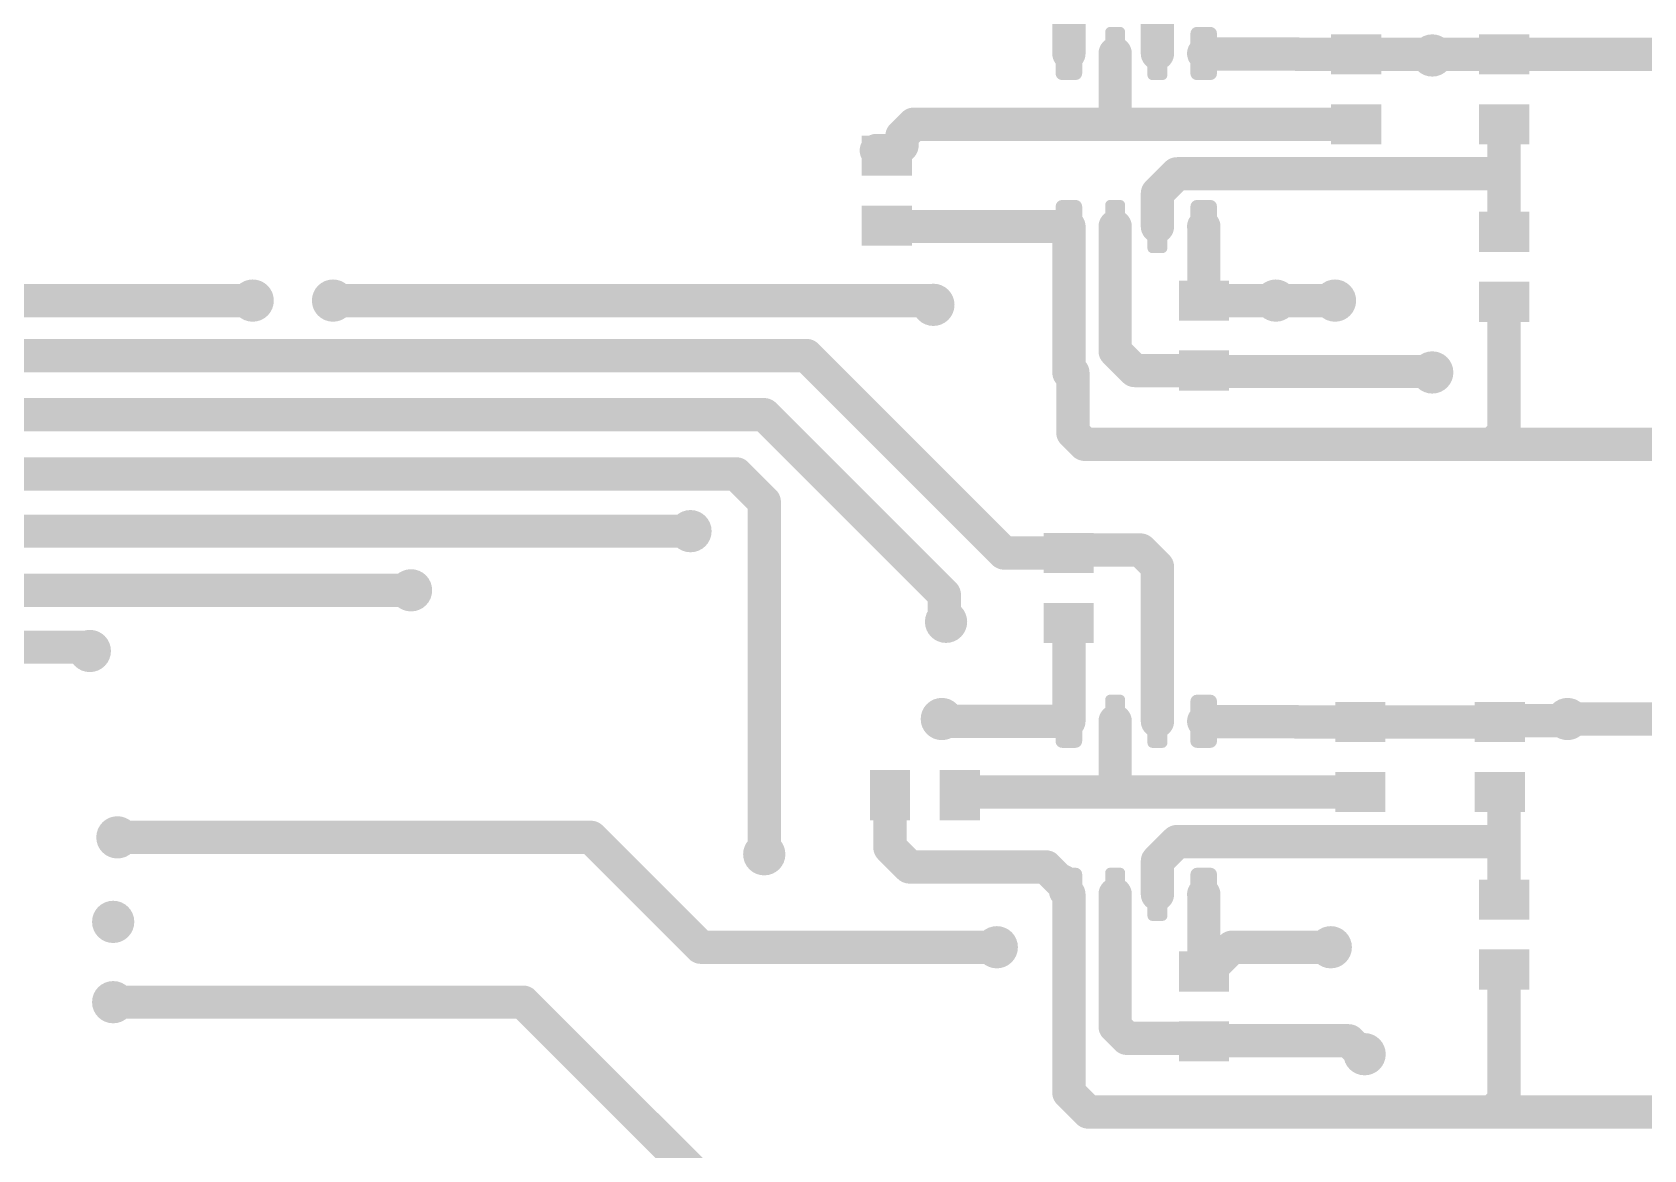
# Model space of a CAD drawing. Header units: millimetres. Extents: x 27 to 180, y 43 to 150.
# Drawn here: x 78.34 to 126.75, y 72.4 to 105.98 of the extents above; entities that cross this region are included whole.
import ezdxf

# ---------------------------------------------------------------- set-up
doc = ezdxf.new("R2010")
doc.units = ezdxf.units.MM
doc.layers.add('BottomLayer', color=5, linetype='Continuous')
doc.layers.add('ViaHoleLayer', color=16, linetype='Continuous')

# ---------------------------------------------------------------- blocks, each defined once
blk = doc.blocks.new('V______CRCW0805__3_IPC_A_B_48')
at = {"layer": 'BottomLayer'}
for points in [[(-1.65410896, 0.7541094899999999), (-0.44760388, 0.7541094899999999), (-0.44760388, -0.7541094899999999), (-1.65410896, -0.7541094899999999)], [(0.44760388, 0.7541094899999999), (1.65410896, 0.7541094899999999), (1.65410896, -0.7541094899999999), (0.44760388, -0.7541094899999999)]]:
    blk.add_hatch(color=5, dxfattribs=at).paths.add_polyline_path(points)
blk = doc.blocks.new('V______CRCW0805__3_IPC_A_B_49')
at = {"layer": 'BottomLayer'}
for points in [[(-1.65410896, 0.7541094899999999), (-0.44760388, 0.7541094899999999), (-0.44760388, -0.7541094899999999), (-1.65410896, -0.7541094899999999)], [(0.44760388, 0.7541094899999999), (1.65410896, 0.7541094899999999), (1.65410896, -0.7541094899999999), (0.44760388, -0.7541094899999999)]]:
    blk.add_hatch(color=5, dxfattribs=at).paths.add_polyline_path(points)
blk = doc.blocks.new('V______CRCW0805__3_IPC_A_B_50')
at = {"layer": 'BottomLayer'}
for points in [[(-1.65410896, 0.7541094899999999), (-0.44760388, 0.7541094899999999), (-0.44760388, -0.7541094899999999), (-1.65410896, -0.7541094899999999)], [(0.44760388, 0.7541094899999999), (1.65410896, 0.7541094899999999), (1.65410896, -0.7541094899999999), (0.44760388, -0.7541094899999999)]]:
    blk.add_hatch(color=5, dxfattribs=at).paths.add_polyline_path(points)
blk = doc.blocks.new('V______CRCW0805__3_IPC_A_B_51')
at = {"layer": 'BottomLayer'}
for points in [[(-1.65410896, 0.7541094899999999), (-0.44760388, 0.7541094899999999), (-0.44760388, -0.7541094899999999), (-1.65410896, -0.7541094899999999)], [(0.44760388, 0.7541094899999999), (1.65410896, 0.7541094899999999), (1.65410896, -0.7541094899999999), (0.44760388, -0.7541094899999999)]]:
    blk.add_hatch(color=5, dxfattribs=at).paths.add_polyline_path(points)
blk = doc.blocks.new('V______CRCW0805__3_IPC_A_B_54')
at = {"layer": 'BottomLayer'}
for points in [[(-1.65410896, 0.7541094899999999), (-0.44760388, 0.7541094899999999), (-0.44760388, -0.7541094899999999), (-1.65410896, -0.7541094899999999)], [(0.44760388, 0.7541094899999999), (1.65410896, 0.7541094899999999), (1.65410896, -0.7541094899999999), (0.44760388, -0.7541094899999999)]]:
    blk.add_hatch(color=5, dxfattribs=at).paths.add_polyline_path(points)
blk = doc.blocks.new('V______CRCW0805__3_IPC_A_B_56')
at = {"layer": 'BottomLayer'}
for points in [[(-1.65410896, 0.7541094899999999), (-0.44760388, 0.7541094899999999), (-0.44760388, -0.7541094899999999), (-1.65410896, -0.7541094899999999)], [(0.44760388, 0.7541094899999999), (1.65410896, 0.7541094899999999), (1.65410896, -0.7541094899999999), (0.44760388, -0.7541094899999999)]]:
    blk.add_hatch(color=5, dxfattribs=at).paths.add_polyline_path(points)
blk = doc.blocks.new('V______CRCW0805__3_IPC_A_B_57')
at = {"layer": 'BottomLayer'}
for points in [[(-1.65410896, 0.7541094899999999), (-0.44760388, 0.7541094899999999), (-0.44760388, -0.7541094899999999), (-1.65410896, -0.7541094899999999)], [(0.44760388, 0.7541094899999999), (1.65410896, 0.7541094899999999), (1.65410896, -0.7541094899999999), (0.44760388, -0.7541094899999999)]]:
    blk.add_hatch(color=5, dxfattribs=at).paths.add_polyline_path(points)
blk = doc.blocks.new('V______CRCW0805__3_IPC_A_B_58')
at = {"layer": 'BottomLayer'}
for points in [[(-1.65410896, 0.7541094899999999), (-0.44760388, 0.7541094899999999), (-0.44760388, -0.7541094899999999), (-1.65410896, -0.7541094899999999)], [(0.44760388, 0.7541094899999999), (1.65410896, 0.7541094899999999), (1.65410896, -0.7541094899999999), (0.44760388, -0.7541094899999999)]]:
    blk.add_hatch(color=5, dxfattribs=at).paths.add_polyline_path(points)
blk = doc.blocks.new('V______CRCW0805__3_IPC_A_B_59')
at = {"layer": 'BottomLayer'}
for points in [[(-1.65410896, 0.7541094899999999), (-0.44760388, 0.7541094899999999), (-0.44760388, -0.7541094899999999), (-1.65410896, -0.7541094899999999)], [(0.44760388, 0.7541094899999999), (1.65410896, 0.7541094899999999), (1.65410896, -0.7541094899999999), (0.44760388, -0.7541094899999999)]]:
    blk.add_hatch(color=5, dxfattribs=at).paths.add_polyline_path(points)
blk = doc.blocks.new('V______CRCW0805__3_IPC_A_B_60')
at = {"layer": 'BottomLayer'}
for points in [[(-1.65410896, 0.7541094899999999), (-0.44760388, 0.7541094899999999), (-0.44760388, -0.7541094899999999), (-1.65410896, -0.7541094899999999)], [(0.44760388, 0.7541094899999999), (1.65410896, 0.7541094899999999), (1.65410896, -0.7541094899999999), (0.44760388, -0.7541094899999999)]]:
    blk.add_hatch(color=5, dxfattribs=at).paths.add_polyline_path(points)
blk = doc.blocks.new('V______CRCW0805__3_IPC_A_B_61')
at = {"layer": 'BottomLayer'}
for points in [[(-1.65410896, 0.7541094899999999), (-0.44760388, 0.7541094899999999), (-0.44760388, -0.7541094899999999), (-1.65410896, -0.7541094899999999)], [(0.44760388, 0.7541094899999999), (1.65410896, 0.7541094899999999), (1.65410896, -0.7541094899999999), (0.44760388, -0.7541094899999999)]]:
    blk.add_hatch(color=5, dxfattribs=at).paths.add_polyline_path(points)
blk = doc.blocks.new('8_SOIC_B_76')
at = {"layer": 'BottomLayer'}
h = blk.add_hatch(color=5, dxfattribs=at)
edge = h.paths.add_edge_path()
edge.add_arc((-1.99999981, 2.22500063), 0.1999996, 0, 90)
edge.add_line((-1.99999981, 2.42500023), (-3.19999995, 2.42500023))
edge.add_arc((-3.19999995, 2.22500063), 0.1999996, 90, 180)
edge.add_line((-3.39999955, 2.22500063), (-3.39999955, 1.82499889))
edge.add_arc((-3.19999995, 1.82499889), 0.1999996, 180, 270)
edge.add_line((-3.19999995, 1.62499929), (-1.99999981, 1.62499929))
edge.add_arc((-1.99999981, 1.82499889), 0.1999996, 270, 360)
edge.add_line((-1.80000021, 1.82499889), (-1.80000021, 2.22500063))
h = blk.add_hatch(color=5, dxfattribs=at)
edge = h.paths.add_edge_path()
edge.add_arc((3.19999995, 2.22500063), 0.1999996, 0, 90)
edge.add_line((3.19999995, 2.42500023), (1.99999981, 2.42500023))
edge.add_arc((1.99999981, 2.22500063), 0.1999996, 90, 180)
edge.add_line((1.80000021, 2.22500063), (1.80000021, 1.82499889))
edge.add_arc((1.99999981, 1.82499889), 0.1999996, 180, 270)
edge.add_line((1.99999981, 1.62499929), (3.19999995, 1.62499929))
edge.add_arc((3.19999995, 1.82499889), 0.1999996, 270, 360)
edge.add_line((3.39999955, 1.82499889), (3.39999955, 2.22500063))
h = blk.add_hatch(color=5, dxfattribs=at)
edge = h.paths.add_edge_path()
edge.add_arc((-1.94999991, 0.7849997), 0.1499997, 0, 90)
edge.add_line((-1.94999991, 0.9349993999999999), (-3.24999985, 0.9349993999999999))
edge.add_arc((-3.24999985, 0.7849997), 0.1499997, 90, 180)
edge.add_line((-3.39999955, 0.7849997), (-3.39999955, 0.4850003))
edge.add_arc((-3.24999985, 0.4850003), 0.1499997, 180, 270)
edge.add_line((-3.24999985, 0.3350006), (-1.94999991, 0.3350006))
edge.add_arc((-1.94999991, 0.4850003), 0.1499997, 270, 360)
edge.add_line((-1.80000021, 0.4850003), (-1.80000021, 0.7849997))
h = blk.add_hatch(color=5, dxfattribs=at)
edge = h.paths.add_edge_path()
edge.add_arc((3.24999985, 0.7849997), 0.1499997, 0, 90)
edge.add_line((3.24999985, 0.9349993999999999), (1.94999991, 0.9349993999999999))
edge.add_arc((1.94999991, 0.7849997), 0.1499997, 90, 180)
edge.add_line((1.80000021, 0.7849997), (1.80000021, 0.4850003))
edge.add_arc((1.94999991, 0.4850003), 0.1499997, 180, 270)
edge.add_line((1.94999991, 0.3350006), (3.24999985, 0.3350006))
edge.add_arc((3.24999985, 0.4850003), 0.1499997, 270, 360)
edge.add_line((3.39999955, 0.4850003), (3.39999955, 0.7849997))
h = blk.add_hatch(color=5, dxfattribs=at)
edge = h.paths.add_edge_path()
edge.add_arc((-1.94999991, -0.4850003), 0.1499997, 0, 90)
edge.add_line((-1.94999991, -0.3350006), (-3.24999985, -0.3350006))
edge.add_arc((-3.24999985, -0.4850003), 0.1499997, 90, 180)
edge.add_line((-3.39999955, -0.4850003), (-3.39999955, -0.7849997))
edge.add_arc((-3.24999985, -0.7849997), 0.1499997, 180, 270)
edge.add_line((-3.24999985, -0.9349993999999999), (-1.94999991, -0.9349993999999999))
edge.add_arc((-1.94999991, -0.7849997), 0.1499997, 270, 360)
edge.add_line((-1.80000021, -0.7849997), (-1.80000021, -0.4850003))
h = blk.add_hatch(color=5, dxfattribs=at)
edge = h.paths.add_edge_path()
edge.add_arc((3.24999985, -0.4850003), 0.1499997, 0, 90)
edge.add_line((3.24999985, -0.3350006), (1.94999991, -0.3350006))
edge.add_arc((1.94999991, -0.4850003), 0.1499997, 90, 180)
edge.add_line((1.80000021, -0.4850003), (1.80000021, -0.7849997))
edge.add_arc((1.94999991, -0.7849997), 0.1499997, 180, 270)
edge.add_line((1.94999991, -0.9349993999999999), (3.24999985, -0.9349993999999999))
edge.add_arc((3.24999985, -0.7849997), 0.1499997, 270, 360)
edge.add_line((3.39999955, -0.7849997), (3.39999955, -0.4850003))
h = blk.add_hatch(color=5, dxfattribs=at)
edge = h.paths.add_edge_path()
edge.add_arc((-1.99999981, -1.82499889), 0.1999996, 0, 90)
edge.add_line((-1.99999981, -1.62499929), (-3.19999995, -1.62499929))
edge.add_arc((-3.19999995, -1.82499889), 0.1999996, 90, 180)
edge.add_line((-3.39999955, -1.82499889), (-3.39999955, -2.22500063))
edge.add_arc((-3.19999995, -2.22500063), 0.1999996, 180, 270)
edge.add_line((-3.19999995, -2.42500023), (-1.99999981, -2.42500023))
edge.add_arc((-1.99999981, -2.22500063), 0.1999996, 270, 360)
edge.add_line((-1.80000021, -2.22500063), (-1.80000021, -1.82499889))
h = blk.add_hatch(color=5, dxfattribs=at)
edge = h.paths.add_edge_path()
edge.add_arc((3.19999995, -1.82499889), 0.1999996, 0, 90)
edge.add_line((3.19999995, -1.62499929), (1.99999981, -1.62499929))
edge.add_arc((1.99999981, -1.82499889), 0.1999996, 90, 180)
edge.add_line((1.80000021, -1.82499889), (1.80000021, -2.22500063))
edge.add_arc((1.99999981, -2.22500063), 0.1999996, 180, 270)
edge.add_line((1.99999981, -2.42500023), (3.19999995, -2.42500023))
edge.add_arc((3.19999995, -2.22500063), 0.1999996, 270, 360)
edge.add_line((3.39999955, -2.22500063), (3.39999955, -1.82499889))
blk = doc.blocks.new('8_SOIC_B_77')
at = {"layer": 'BottomLayer'}
h = blk.add_hatch(color=5, dxfattribs=at)
edge = h.paths.add_edge_path()
edge.add_arc((-1.99999981, 2.22500063), 0.1999996, 0, 90)
edge.add_line((-1.99999981, 2.42500023), (-3.19999995, 2.42500023))
edge.add_arc((-3.19999995, 2.22500063), 0.1999996, 90, 180)
edge.add_line((-3.39999955, 2.22500063), (-3.39999955, 1.82499889))
edge.add_arc((-3.19999995, 1.82499889), 0.1999996, 180, 270)
edge.add_line((-3.19999995, 1.62499929), (-1.99999981, 1.62499929))
edge.add_arc((-1.99999981, 1.82499889), 0.1999996, 270, 360)
edge.add_line((-1.80000021, 1.82499889), (-1.80000021, 2.22500063))
h = blk.add_hatch(color=5, dxfattribs=at)
edge = h.paths.add_edge_path()
edge.add_arc((3.19999995, 2.22500063), 0.1999996, 0, 90)
edge.add_line((3.19999995, 2.42500023), (1.99999981, 2.42500023))
edge.add_arc((1.99999981, 2.22500063), 0.1999996, 90, 180)
edge.add_line((1.80000021, 2.22500063), (1.80000021, 1.82499889))
edge.add_arc((1.99999981, 1.82499889), 0.1999996, 180, 270)
edge.add_line((1.99999981, 1.62499929), (3.19999995, 1.62499929))
edge.add_arc((3.19999995, 1.82499889), 0.1999996, 270, 360)
edge.add_line((3.39999955, 1.82499889), (3.39999955, 2.22500063))
h = blk.add_hatch(color=5, dxfattribs=at)
edge = h.paths.add_edge_path()
edge.add_arc((-1.94999991, 0.7849997), 0.1499997, 0, 90)
edge.add_line((-1.94999991, 0.9349993999999999), (-3.24999985, 0.9349993999999999))
edge.add_arc((-3.24999985, 0.7849997), 0.1499997, 90, 180)
edge.add_line((-3.39999955, 0.7849997), (-3.39999955, 0.4850003))
edge.add_arc((-3.24999985, 0.4850003), 0.1499997, 180, 270)
edge.add_line((-3.24999985, 0.3350006), (-1.94999991, 0.3350006))
edge.add_arc((-1.94999991, 0.4850003), 0.1499997, 270, 360)
edge.add_line((-1.80000021, 0.4850003), (-1.80000021, 0.7849997))
h = blk.add_hatch(color=5, dxfattribs=at)
edge = h.paths.add_edge_path()
edge.add_arc((3.24999985, 0.7849997), 0.1499997, 0, 90)
edge.add_line((3.24999985, 0.9349993999999999), (1.94999991, 0.9349993999999999))
edge.add_arc((1.94999991, 0.7849997), 0.1499997, 90, 180)
edge.add_line((1.80000021, 0.7849997), (1.80000021, 0.4850003))
edge.add_arc((1.94999991, 0.4850003), 0.1499997, 180, 270)
edge.add_line((1.94999991, 0.3350006), (3.24999985, 0.3350006))
edge.add_arc((3.24999985, 0.4850003), 0.1499997, 270, 360)
edge.add_line((3.39999955, 0.4850003), (3.39999955, 0.7849997))
h = blk.add_hatch(color=5, dxfattribs=at)
edge = h.paths.add_edge_path()
edge.add_arc((-1.94999991, -0.4850003), 0.1499997, 0, 90)
edge.add_line((-1.94999991, -0.3350006), (-3.24999985, -0.3350006))
edge.add_arc((-3.24999985, -0.4850003), 0.1499997, 90, 180)
edge.add_line((-3.39999955, -0.4850003), (-3.39999955, -0.7849997))
edge.add_arc((-3.24999985, -0.7849997), 0.1499997, 180, 270)
edge.add_line((-3.24999985, -0.9349993999999999), (-1.94999991, -0.9349993999999999))
edge.add_arc((-1.94999991, -0.7849997), 0.1499997, 270, 360)
edge.add_line((-1.80000021, -0.7849997), (-1.80000021, -0.4850003))
h = blk.add_hatch(color=5, dxfattribs=at)
edge = h.paths.add_edge_path()
edge.add_arc((3.24999985, -0.4850003), 0.1499997, 0, 90)
edge.add_line((3.24999985, -0.3350006), (1.94999991, -0.3350006))
edge.add_arc((1.94999991, -0.4850003), 0.1499997, 90, 180)
edge.add_line((1.80000021, -0.4850003), (1.80000021, -0.7849997))
edge.add_arc((1.94999991, -0.7849997), 0.1499997, 180, 270)
edge.add_line((1.94999991, -0.9349993999999999), (3.24999985, -0.9349993999999999))
edge.add_arc((3.24999985, -0.7849997), 0.1499997, 270, 360)
edge.add_line((3.39999955, -0.7849997), (3.39999955, -0.4850003))
h = blk.add_hatch(color=5, dxfattribs=at)
edge = h.paths.add_edge_path()
edge.add_arc((-1.99999981, -1.82499889), 0.1999996, 0, 90)
edge.add_line((-1.99999981, -1.62499929), (-3.19999995, -1.62499929))
edge.add_arc((-3.19999995, -1.82499889), 0.1999996, 90, 180)
edge.add_line((-3.39999955, -1.82499889), (-3.39999955, -2.22500063))
edge.add_arc((-3.19999995, -2.22500063), 0.1999996, 180, 270)
edge.add_line((-3.19999995, -2.42500023), (-1.99999981, -2.42500023))
edge.add_arc((-1.99999981, -2.22500063), 0.1999996, 270, 360)
edge.add_line((-1.80000021, -2.22500063), (-1.80000021, -1.82499889))
h = blk.add_hatch(color=5, dxfattribs=at)
edge = h.paths.add_edge_path()
edge.add_arc((3.19999995, -1.82499889), 0.1999996, 0, 90)
edge.add_line((3.19999995, -1.62499929), (1.99999981, -1.62499929))
edge.add_arc((1.99999981, -1.82499889), 0.1999996, 90, 180)
edge.add_line((1.80000021, -1.82499889), (1.80000021, -2.22500063))
edge.add_arc((1.99999981, -2.22500063), 0.1999996, 180, 270)
edge.add_line((1.99999981, -2.42500023), (3.19999995, -2.42500023))
edge.add_arc((3.19999995, -2.22500063), 0.1999996, 270, 360)
edge.add_line((3.39999955, -2.22500063), (3.39999955, -1.82499889))

msp = doc.modelspace()

# ---------------------------------------------------------------- hatches: boundary and pattern name
at = {"layer": 'BottomLayer'}
h = msp.add_hatch(color=5, dxfattribs=at)
edge = h.paths.add_edge_path()
edge.add_arc((120.396, 105.283), 0.635, 0, 360)
h = msp.add_hatch(color=5, dxfattribs=at)
edge = h.paths.add_edge_path()
edge.add_arc((84.963, 97.91699999999999), 0.635, 0, 360)
h = msp.add_hatch(color=5, dxfattribs=at)
edge = h.paths.add_edge_path()
edge.add_arc((87.37599999999999, 97.91699999999999), 0.635, 0, 360)
h = msp.add_hatch(color=5, dxfattribs=at)
edge = h.paths.add_edge_path()
edge.add_arc((105.41, 97.78999999999999), 0.635, 0, 360)
h = msp.add_hatch(color=5, dxfattribs=at)
edge = h.paths.add_edge_path()
edge.add_arc((115.697, 97.91699999999999), 0.635, 0, 360)
h = msp.add_hatch(color=5, dxfattribs=at)
edge = h.paths.add_edge_path()
edge.add_arc((117.475, 97.91699999999999), 0.635, 0, 360)
h = msp.add_hatch(color=5, dxfattribs=at)
edge = h.paths.add_edge_path()
edge.add_arc((120.396, 95.758), 0.635, 0, 360)
h = msp.add_hatch(color=5, dxfattribs=at)
edge = h.paths.add_edge_path()
edge.add_arc((98.11371283999999, 90.98928716), 0.635, 0, 360)
h = msp.add_hatch(color=5, dxfattribs=at)
edge = h.paths.add_edge_path()
edge.add_arc((89.71928716, 89.21128716), 0.635, 0, 360)
h = msp.add_hatch(color=5, dxfattribs=at)
edge = h.paths.add_edge_path()
edge.add_arc((105.791, 88.265), 0.635, 0, 360)
h = msp.add_hatch(color=5, dxfattribs=at)
edge = h.paths.add_edge_path()
edge.add_arc((80.0702996, 87.38832407999999), 0.635, 0, 360)
h = msp.add_hatch(color=5, dxfattribs=at)
edge = h.paths.add_edge_path()
edge.add_arc((105.664, 85.344), 0.635, 0, 360)
h = msp.add_hatch(color=5, dxfattribs=at)
edge = h.paths.add_edge_path()
edge.add_arc((124.46, 85.344), 0.635, 0, 360)
h = msp.add_hatch(color=5, dxfattribs=at)
edge = h.paths.add_edge_path()
edge.add_arc((80.899, 81.788), 0.635, 0, 360)
h = msp.add_hatch(color=5, dxfattribs=at)
edge = h.paths.add_edge_path()
edge.add_arc((100.33, 81.28), 0.635, 0, 360)
h = msp.add_hatch(color=5, dxfattribs=at)
edge = h.paths.add_edge_path()
edge.add_arc((80.772, 79.248), 0.635, 0, 360)
h = msp.add_hatch(color=5, dxfattribs=at)
edge = h.paths.add_edge_path()
edge.add_arc((107.315, 78.48599999999999), 0.635, 0, 360)
h = msp.add_hatch(color=5, dxfattribs=at)
edge = h.paths.add_edge_path()
edge.add_arc((117.348, 78.48599999999999), 0.635, 0, 360)
h = msp.add_hatch(color=5, dxfattribs=at)
edge = h.paths.add_edge_path()
edge.add_arc((80.772, 76.835), 0.635, 0, 360)
h = msp.add_hatch(color=5, dxfattribs=at)
edge = h.paths.add_edge_path()
edge.add_arc((118.364, 75.27174683999999), 0.635, 0, 360)
at = {"layer": 'ViaHoleLayer'}
h = msp.add_hatch(color=16, dxfattribs=at)
edge = h.paths.add_edge_path()
edge.add_arc((120.396, 105.283), 0.3556, 0, 360)
h = msp.add_hatch(color=16, dxfattribs=at)
edge = h.paths.add_edge_path()
edge.add_arc((84.963, 97.91699999999999), 0.3556, 0, 360)
h = msp.add_hatch(color=16, dxfattribs=at)
edge = h.paths.add_edge_path()
edge.add_arc((87.37599999999999, 97.91699999999999), 0.3556, 0, 360)
h = msp.add_hatch(color=16, dxfattribs=at)
edge = h.paths.add_edge_path()
edge.add_arc((115.697, 97.91699999999999), 0.3556, 0, 360)
h = msp.add_hatch(color=16, dxfattribs=at)
edge = h.paths.add_edge_path()
edge.add_arc((117.475, 97.91699999999999), 0.3556, 0, 360)
h = msp.add_hatch(color=16, dxfattribs=at)
edge = h.paths.add_edge_path()
edge.add_arc((105.41, 97.78999999999999), 0.3556, 0, 360)
h = msp.add_hatch(color=16, dxfattribs=at)
edge = h.paths.add_edge_path()
edge.add_arc((120.396, 95.758), 0.3556, 0, 360)
h = msp.add_hatch(color=16, dxfattribs=at)
edge = h.paths.add_edge_path()
edge.add_arc((98.11371283999999, 90.98928716), 0.3556, 0, 360)
h = msp.add_hatch(color=16, dxfattribs=at)
edge = h.paths.add_edge_path()
edge.add_arc((89.71928716, 89.21128716), 0.3556, 0, 360)
h = msp.add_hatch(color=16, dxfattribs=at)
edge = h.paths.add_edge_path()
edge.add_arc((105.791, 88.265), 0.3556, 0, 360)
h = msp.add_hatch(color=16, dxfattribs=at)
edge = h.paths.add_edge_path()
edge.add_arc((80.0702996, 87.38832407999999), 0.3556, 0, 360)
h = msp.add_hatch(color=16, dxfattribs=at)
edge = h.paths.add_edge_path()
edge.add_arc((105.664, 85.344), 0.3556, 0, 360)
h = msp.add_hatch(color=16, dxfattribs=at)
edge = h.paths.add_edge_path()
edge.add_arc((124.46, 85.344), 0.3556, 0, 360)
h = msp.add_hatch(color=16, dxfattribs=at)
edge = h.paths.add_edge_path()
edge.add_arc((80.899, 81.788), 0.3556, 0, 360)
h = msp.add_hatch(color=16, dxfattribs=at)
edge = h.paths.add_edge_path()
edge.add_arc((100.33, 81.28), 0.3556, 0, 360)
h = msp.add_hatch(color=16, dxfattribs=at)
edge = h.paths.add_edge_path()
edge.add_arc((80.772, 79.248), 0.3556, 0, 360)
h = msp.add_hatch(color=16, dxfattribs=at)
edge = h.paths.add_edge_path()
edge.add_arc((107.315, 78.48599999999999), 0.3556, 0, 360)
h = msp.add_hatch(color=16, dxfattribs=at)
edge = h.paths.add_edge_path()
edge.add_arc((117.348, 78.48599999999999), 0.3556, 0, 360)
h = msp.add_hatch(color=16, dxfattribs=at)
edge = h.paths.add_edge_path()
edge.add_arc((80.772, 76.835), 0.3556, 0, 360)
h = msp.add_hatch(color=16, dxfattribs=at)
edge = h.paths.add_edge_path()
edge.add_arc((118.364, 75.27174683999999), 0.3556, 0, 360)

# ---------------------------------------------------------------- linework, layer by layer
at = {"layer": 'BottomLayer', "const_width": 1.00000054}
for points in [[(112.141, 105.34299988), (112.141, 109.98200254)], [(109.48100024, 105.34299988), (109.48100024, 108.29614358)], [(110.871, 103.21614358), (110.871, 105.34299988)], [(113.53099976, 105.34299988), (113.54357276, 105.33042688)], [(113.54357276, 105.33042688), (116.31942954, 105.33042688)], [(116.31942954, 105.33042688), (116.332, 105.31785642)], [(116.332, 105.31785642), (118.11, 105.31785642)], [(118.11, 105.31785642), (122.555, 105.31785642)], [(122.555, 105.31785642), (130.42899746, 105.31785642)], [(104.46711136, 102.86467108), (104.81858386, 103.21614358)], [(104.81858386, 103.21614358), (110.871, 103.21614358)], [(110.871, 103.21614358), (118.14270504, 103.21614358)], [(122.555, 101.9514725), (122.555, 103.21614358)], [(104.46711136, 102.57310956), (104.46711136, 102.86467108)], [(103.6966938, 102.4266938), (104.3206956, 102.4266938)], [(104.3206956, 102.4266938), (104.46711136, 102.57310956)], [(112.141, 101.1412125), (112.7267875, 101.727)], [(112.7267875, 101.727), (122.3305275, 101.727)], [(122.3305275, 101.727), (122.555, 101.9514725)], [(122.555, 99.98385642), (122.555, 101.9514725)], [(112.141, 100.14300012), (112.141, 101.1412125)], [(104.03814346, 100.14300012), (109.48100024, 100.14300012)], [(109.48100024, 100.14300012), (109.48221182, 100.14178854)], [(109.48221182, 95.75356008), (109.48221182, 100.14178854)], [(110.871, 96.40107465999999), (110.871, 100.14300012)], [(113.53099976, 100.14300012), (113.53449988, 100.1395)], [(113.53449988, 97.92050012), (113.53449988, 100.1395)], [(56.7197875, 97.91699999999999), (84.963, 97.91699999999999)], [(87.37599999999999, 97.91699999999999), (105.20993944, 97.91699999999999)], [(105.20993944, 97.91699999999999), (105.33693944, 97.78999999999999)], [(105.33693944, 97.78999999999999), (105.41, 97.78999999999999)], [(113.53449988, 97.92050012), (113.538, 97.91699999999999)], [(113.538, 97.91699999999999), (115.697, 97.91699999999999)], [(115.697, 97.91699999999999), (117.475, 97.91699999999999)], [(122.555, 93.95047249999999), (122.555, 97.88214357999999)], [(110.871, 96.40107465999999), (111.4567875, 95.81528716)], [(54.1797875, 96.26599999999999), (101.6, 96.26599999999999)], [(101.6, 96.26599999999999), (107.53414358, 90.33185642)], [(109.48221182, 95.75356008), (109.4834234, 95.7523485)], [(109.601, 93.95047249999999), (109.601, 95.75099975999998)], [(111.4567875, 95.81528716), (113.538, 95.81528716)], [(113.538, 95.81528716), (113.56664358, 95.78664358)], [(113.56664358, 95.78664358), (120.36735642, 95.78664358)], [(120.36735642, 95.78664358), (120.396, 95.758)], [(51.6397875, 94.488), (100.33, 94.488)], [(100.33, 94.488), (105.73933894, 89.07866106)], [(109.601, 93.95047249999999), (109.9524725, 93.59899999999999)], [(122.2035275, 93.59899999999999), (122.555, 93.95047249999999)], [(109.9524725, 93.59899999999999), (122.2035275, 93.59899999999999)], [(122.2035275, 93.59899999999999), (132.42900108, 93.59899999999999)], [(54.1797875, 92.71), (99.4902125, 92.71)], [(99.4902125, 92.71), (100.33, 91.8702125)], [(100.33, 81.28), (100.33, 91.8702125)], [(56.7197875, 90.98928716), (98.11371283999999, 90.98928716)], [(107.53414358, 90.33185642), (109.474, 90.33185642)], [(109.4603348, 90.42089104), (111.6361115, 90.42089104)], [(111.6361115, 90.42089104), (112.141, 89.91600254)], [(112.141, 85.27699987999999), (112.141, 89.91600254)], [(59.25978749999999, 89.21128716), (89.71928716, 89.21128716)], [(105.73933894, 88.31666105999999), (105.73933894, 89.07866106)], [(105.73933894, 88.31666105999999), (105.791, 88.265)], [(109.48100024, 85.27699987999999), (109.48100024, 88.23014358)], [(61.94864928, 87.50299999999999), (80.00999999999999, 87.50299999999999)], [(105.664, 85.344), (105.73706056, 85.344)], [(105.73706056, 85.344), (105.80406068, 85.27699987999999)], [(105.80406068, 85.27699987999999), (109.48100024, 85.27699987999999)], [(110.871, 83.15014357999999), (110.871, 85.27699987999999)], [(113.53099976, 85.27699987999999), (113.54357276, 85.26442687999999)], [(113.54357276, 85.26442687999999), (116.31942954, 85.26442687999999)], [(116.31942954, 85.26442687999999), (116.332, 85.25185642)], [(116.332, 85.25185642), (118.237, 85.25185642)], [(118.237, 85.25185642), (122.428, 85.25185642)], [(122.428, 85.25185642), (122.47407306, 85.29792948)], [(122.47407306, 85.29792948), (124.41392948, 85.29792948)], [(124.41392948, 85.29792948), (124.46, 85.344)], [(124.46, 85.344), (129.97493944, 85.344)], [(104.10514358, 81.4847875), (104.10514358, 83.05799999999999)], [(106.18604112, 83.19904111999999), (106.23493866, 83.15014357999999)], [(106.23493866, 83.15014357999999), (110.871, 83.15014357999999)], [(110.871, 83.15014357999999), (118.14270504, 83.15014357999999)], [(122.555, 81.8854725), (122.555, 83.15014357999999)], [(122.3305275, 81.66099999999999), (122.555, 81.8854725)], [(122.555, 79.91785641999999), (122.555, 81.8854725)], [(80.899, 81.788), (95.12300253999999, 81.788)], [(95.12300253999999, 81.788), (98.42500254, 78.48599999999999)], [(104.10514358, 81.4847875), (104.69093108, 80.899)], [(112.141, 81.07521249999999), (112.7267875, 81.66099999999999)], [(112.7267875, 81.66099999999999), (122.3305275, 81.66099999999999)], [(104.69093108, 80.899), (108.79521294, 80.899)], [(108.79521294, 80.899), (109.21721616, 80.47699678)], [(112.141, 80.07700012), (112.141, 81.07521249999999)], [(109.21721616, 80.47699678), (109.28100318, 80.47699678)], [(109.28100318, 80.47699678), (109.38100044, 80.37699952)], [(109.38100044, 80.17699992), (109.38100044, 80.37699952)], [(109.38100044, 80.17699992), (109.48100024, 80.07700012)], [(109.48100024, 74.1187875), (109.48100024, 80.07700012)], [(110.871, 76.10075966), (110.871, 80.07700012)], [(113.53099976, 80.07700012), (113.53449988, 80.0735)], [(113.53449988, 77.85450012), (113.53449988, 80.0735)], [(98.42500254, 78.48599999999999), (107.315, 78.48599999999999)], [(113.79210922, 77.9002125), (114.37789672, 78.48599999999999)], [(114.37789672, 78.48599999999999), (117.348, 78.48599999999999)], [(113.53449988, 77.85450012), (113.538, 77.851)], [(113.538, 77.75885642), (113.68885822, 77.75885642)], [(113.68885822, 77.75885642), (113.79210922, 77.86210742)], [(113.79210922, 77.86210742), (113.79210922, 77.9002125)], [(122.555, 73.8844725), (122.555, 77.81614358)], [(80.772, 76.835), (93.091, 76.835)], [(93.091, 76.835), (99.57110895999999, 70.35489104)], [(110.871, 76.10075966), (111.2224725, 75.74928716)], [(111.2224725, 75.74928716), (113.538, 75.74928716)], [(113.538, 75.65714358), (113.77467974, 75.65714358)], [(113.77467974, 75.65714358), (113.79210922, 75.67457306)], [(113.79210922, 75.67457306), (117.88811322, 75.67457306)], [(117.88811322, 75.67457306), (118.29093944, 75.27174683999999)], [(118.29093944, 75.27174683999999), (118.364, 75.27174683999999)], [(109.48100024, 74.1187875), (110.06678774, 73.533)], [(122.2035275, 73.533), (122.555, 73.8844725)], [(110.06678774, 73.533), (122.2035275, 73.533)], [(122.2035275, 73.533), (132.55600108, 73.533)]]:
    msp.add_lwpolyline(points, dxfattribs=at)
at = {"layer": 'BottomLayer', "const_width": 0.499999}
for points in [[(109.23100074, 105.34299988, 1), (109.73099974, 105.34299988, 1)], [(110.6210005, 105.34299988, 1), (111.1209995, 105.34299988, 1)], [(111.8910005, 105.34299988, 1), (112.3909995, 105.34299988, 1)], [(113.28100026, 105.34299988, 1), (113.78099926, 105.34299988, 1)], [(113.29357326, 105.33042688, 1), (113.79357226, 105.33042688, 1)], [(113.29357326, 105.33042688, 1), (113.79357226, 105.33042688, 1)], [(116.06943004, 105.33042688, 1), (116.56942904, 105.33042688, 1)], [(116.06943004, 105.33042688, 1), (116.56942904, 105.33042688, 1)], [(116.0820005, 105.31785642, 1), (116.5819995, 105.31785642, 1)], [(116.0820005, 105.31785642, 1), (116.5819995, 105.31785642, 1)], [(117.8600005, 105.31785642, 1), (118.3599995, 105.31785642, 1)], [(117.8600005, 105.31785642, 1), (118.3599995, 105.31785642, 1)], [(122.3050005, 105.31785642, 1), (122.8049995, 105.31785642, 1)], [(122.3050005, 105.31785642, 1), (122.8049995, 105.31785642, 1)], [(104.56858436, 103.21614358, 1), (105.06858336, 103.21614358, 1)], [(104.56858436, 103.21614358, 1), (105.06858336, 103.21614358, 1)], [(110.6210005, 103.21614358, 1), (111.1209995, 103.21614358, 1)], [(110.6210005, 103.21614358, 1), (111.1209995, 103.21614358, 1)], [(110.6210005, 103.21614358, 1), (111.1209995, 103.21614358, 1)], [(117.89270554, 103.21614358, 1), (118.39270454, 103.21614358, 1)], [(122.3050005, 103.21614358, 1), (122.8049995, 103.21614358, 1)], [(104.21711186, 102.86467108, 1), (104.71711086, 102.86467108, 1)], [(104.21711186, 102.86467108, 1), (104.71711086, 102.86467108, 1)], [(103.4466943, 102.4266938, 1), (103.9466933, 102.4266938, 1)], [(104.0706961, 102.4266938, 1), (104.5706951, 102.4266938, 1)], [(104.0706961, 102.4266938, 1), (104.5706951, 102.4266938, 1)], [(104.21711186, 102.57310956, 1), (104.71711086, 102.57310956, 1)], [(104.21711186, 102.57310956, 1), (104.71711086, 102.57310956, 1)], [(112.476788, 101.727, 1), (112.976787, 101.727, 1)], [(112.476788, 101.727, 1), (112.976787, 101.727, 1)], [(122.080528, 101.727, 1), (122.580527, 101.727, 1)], [(122.080528, 101.727, 1), (122.580527, 101.727, 1)], [(122.3050005, 101.9514725, 1), (122.8049995, 101.9514725, 1)], [(122.3050005, 101.9514725, 1), (122.8049995, 101.9514725, 1)], [(122.3050005, 101.9514725, 1), (122.8049995, 101.9514725, 1)], [(111.8910005, 101.1412125, 1), (112.3909995, 101.1412125, 1)], [(111.8910005, 101.1412125, 1), (112.3909995, 101.1412125, 1)], [(103.78814396, 100.14300012, 1), (104.28814296, 100.14300012, 1)], [(109.23100074, 100.14300012, 1), (109.73099974, 100.14300012, 1)], [(109.23100074, 100.14300012, 1), (109.73099974, 100.14300012, 1)], [(109.23221232, 100.14178854, 1), (109.73221132, 100.14178854, 1)], [(109.23221232, 100.14178854, 1), (109.73221132, 100.14178854, 1)], [(110.6210005, 100.14300012, 1), (111.1209995, 100.14300012, 1)], [(111.8910005, 100.14300012, 1), (112.3909995, 100.14300012, 1)], [(113.28100026, 100.14300012, 1), (113.78099926, 100.14300012, 1)], [(113.28450038, 100.1395, 1), (113.78449938, 100.1395, 1)], [(113.28450038, 100.1395, 1), (113.78449938, 100.1395, 1)], [(122.3050005, 99.98385642, 1), (122.8049995, 99.98385642, 1)], [(84.7130005, 97.91699999999999, 1), (85.2129995, 97.91699999999999, 1)], [(87.12600049999999, 97.91699999999999, 1), (87.62599949999999, 97.91699999999999, 1)], [(104.95993994, 97.91699999999999, 1), (105.45993894, 97.91699999999999, 1)], [(104.95993994, 97.91699999999999, 1), (105.45993894, 97.91699999999999, 1)], [(105.08693994, 97.78999999999999, 1), (105.58693894, 97.78999999999999, 1)], [(105.08693994, 97.78999999999999, 1), (105.58693894, 97.78999999999999, 1)], [(105.1600005, 97.78999999999999, 1), (105.6599995, 97.78999999999999, 1)], [(113.28450038, 97.92050012, 1), (113.78449938, 97.92050012, 1)], [(113.28450038, 97.92050012, 1), (113.78449938, 97.92050012, 1)], [(113.2880005, 97.91699999999999, 1), (113.7879995, 97.91699999999999, 1)], [(113.2880005, 97.91699999999999, 1), (113.7879995, 97.91699999999999, 1)], [(115.4470005, 97.91699999999999, 1), (115.9469995, 97.91699999999999, 1)], [(115.4470005, 97.91699999999999, 1), (115.9469995, 97.91699999999999, 1)], [(117.2250005, 97.91699999999999, 1), (117.7249995, 97.91699999999999, 1)], [(122.3050005, 97.88214357999999, 1), (122.8049995, 97.88214357999999, 1)], [(110.6210005, 96.40107465999999, 1), (111.1209995, 96.40107465999999, 1)], [(110.6210005, 96.40107465999999, 1), (111.1209995, 96.40107465999999, 1)], [(101.3500005, 96.26599999999999, 1), (101.8499995, 96.26599999999999, 1)], [(101.3500005, 96.26599999999999, 1), (101.8499995, 96.26599999999999, 1)], [(109.23221232, 95.75356008, 1), (109.73221132, 95.75356008, 1)], [(109.23221232, 95.75356008, 1), (109.73221132, 95.75356008, 1)], [(109.2334239, 95.7523485, 1), (109.7334229, 95.7523485, 1)], [(109.3510005, 95.75099975999998, 1), (109.8509995, 95.75099975999998, 1)], [(111.206788, 95.81528716, 1), (111.706787, 95.81528716, 1)], [(111.206788, 95.81528716, 1), (111.706787, 95.81528716, 1)], [(113.2880005, 95.81528716, 1), (113.7879995, 95.81528716, 1)], [(113.2880005, 95.81528716, 1), (113.7879995, 95.81528716, 1)], [(113.31664408, 95.78664358, 1), (113.81664308, 95.78664358, 1)], [(113.31664408, 95.78664358, 1), (113.81664308, 95.78664358, 1)], [(120.11735692, 95.78664358, 1), (120.61735592, 95.78664358, 1)], [(120.11735692, 95.78664358, 1), (120.61735592, 95.78664358, 1)], [(120.1460005, 95.758, 1), (120.6459995, 95.758, 1)], [(100.0800005, 94.488, 1), (100.5799995, 94.488, 1)], [(100.0800005, 94.488, 1), (100.5799995, 94.488, 1)], [(109.3510005, 93.95047249999999, 1), (109.8509995, 93.95047249999999, 1)], [(109.3510005, 93.95047249999999, 1), (109.8509995, 93.95047249999999, 1)], [(122.3050005, 93.95047249999999, 1), (122.8049995, 93.95047249999999, 1)], [(122.3050005, 93.95047249999999, 1), (122.8049995, 93.95047249999999, 1)], [(109.702473, 93.59899999999999, 1), (110.202472, 93.59899999999999, 1)], [(109.702473, 93.59899999999999, 1), (110.202472, 93.59899999999999, 1)], [(121.953528, 93.59899999999999, 1), (122.453527, 93.59899999999999, 1)], [(121.953528, 93.59899999999999, 1), (122.453527, 93.59899999999999, 1)], [(121.953528, 93.59899999999999, 1), (122.453527, 93.59899999999999, 1)], [(99.240213, 92.71, 1), (99.740212, 92.71, 1)], [(99.240213, 92.71, 1), (99.740212, 92.71, 1)], [(100.0800005, 91.8702125, 1), (100.5799995, 91.8702125, 1)], [(100.0800005, 91.8702125, 1), (100.5799995, 91.8702125, 1)], [(97.86371334, 90.98928716, 1), (98.36371233999999, 90.98928716, 1)], [(107.28414408, 90.33185642, 1), (107.78414308, 90.33185642, 1)], [(107.28414408, 90.33185642, 1), (107.78414308, 90.33185642, 1)], [(109.2103353, 90.42089104, 1), (109.7103343, 90.42089104, 1)], [(109.2240005, 90.33185642, 1), (109.7239995, 90.33185642, 1)], [(111.386112, 90.42089104, 1), (111.886111, 90.42089104, 1)], [(111.386112, 90.42089104, 1), (111.886111, 90.42089104, 1)], [(111.8910005, 89.91600254, 1), (112.3909995, 89.91600254, 1)], [(111.8910005, 89.91600254, 1), (112.3909995, 89.91600254, 1)], [(89.46928765999999, 89.21128716, 1), (89.96928666, 89.21128716, 1)], [(105.48933944, 89.07866106, 1), (105.98933844, 89.07866106, 1)], [(105.48933944, 89.07866106, 1), (105.98933844, 89.07866106, 1)], [(105.48933944, 88.31666105999999, 1), (105.98933844, 88.31666105999999, 1)], [(105.48933944, 88.31666105999999, 1), (105.98933844, 88.31666105999999, 1)], [(105.5410005, 88.265, 1), (106.0409995, 88.265, 1)], [(109.23100074, 88.23014358, 1), (109.73099974, 88.23014358, 1)], [(79.76000049999999, 87.50299999999999, 1), (80.25999949999999, 87.50299999999999, 1)], [(105.4140005, 85.344, 1), (105.9139995, 85.344, 1)], [(105.48706106, 85.344, 1), (105.98706006, 85.344, 1)], [(105.48706106, 85.344, 1), (105.98706006, 85.344, 1)], [(105.55406118, 85.27699987999999, 1), (106.05406018, 85.27699987999999, 1)], [(105.55406118, 85.27699987999999, 1), (106.05406018, 85.27699987999999, 1)], [(109.23100074, 85.27699987999999, 1), (109.73099974, 85.27699987999999, 1)], [(109.23100074, 85.27699987999999, 1), (109.73099974, 85.27699987999999, 1)], [(110.6210005, 85.27699987999999, 1), (111.1209995, 85.27699987999999, 1)], [(111.8910005, 85.27699987999999, 1), (112.3909995, 85.27699987999999, 1)], [(113.28100026, 85.27699987999999, 1), (113.78099926, 85.27699987999999, 1)], [(113.29357326, 85.26442687999999, 1), (113.79357226, 85.26442687999999, 1)], [(113.29357326, 85.26442687999999, 1), (113.79357226, 85.26442687999999, 1)], [(116.06943004, 85.26442687999999, 1), (116.56942904, 85.26442687999999, 1)], [(116.06943004, 85.26442687999999, 1), (116.56942904, 85.26442687999999, 1)], [(116.0820005, 85.25185642, 1), (116.5819995, 85.25185642, 1)], [(116.0820005, 85.25185642, 1), (116.5819995, 85.25185642, 1)], [(117.9870005, 85.25185642, 1), (118.4869995, 85.25185642, 1)], [(117.9870005, 85.25185642, 1), (118.4869995, 85.25185642, 1)], [(122.1780005, 85.25185642, 1), (122.6779995, 85.25185642, 1)], [(122.1780005, 85.25185642, 1), (122.6779995, 85.25185642, 1)], [(122.22407356, 85.29792948, 1), (122.72407256, 85.29792948, 1)], [(122.22407356, 85.29792948, 1), (122.72407256, 85.29792948, 1)], [(124.16392998, 85.29792948, 1), (124.66392898, 85.29792948, 1)], [(124.16392998, 85.29792948, 1), (124.66392898, 85.29792948, 1)], [(124.2100005, 85.344, 1), (124.7099995, 85.344, 1)], [(124.2100005, 85.344, 1), (124.7099995, 85.344, 1)], [(103.85514408, 83.05799999999999, 1), (104.35514308, 83.05799999999999, 1)], [(105.93604162, 83.19904111999999, 1), (106.43604062, 83.19904111999999, 1)], [(105.98493916, 83.15014357999999, 1), (106.48493816, 83.15014357999999, 1)], [(105.98493916, 83.15014357999999, 1), (106.48493816, 83.15014357999999, 1)], [(110.6210005, 83.15014357999999, 1), (111.1209995, 83.15014357999999, 1)], [(110.6210005, 83.15014357999999, 1), (111.1209995, 83.15014357999999, 1)], [(110.6210005, 83.15014357999999, 1), (111.1209995, 83.15014357999999, 1)], [(117.89270554, 83.15014357999999, 1), (118.39270454, 83.15014357999999, 1)], [(122.3050005, 83.15014357999999, 1), (122.8049995, 83.15014357999999, 1)], [(122.3050005, 81.8854725, 1), (122.8049995, 81.8854725, 1)], [(122.3050005, 81.8854725, 1), (122.8049995, 81.8854725, 1)], [(122.3050005, 81.8854725, 1), (122.8049995, 81.8854725, 1)], [(80.6490005, 81.788, 1), (81.1489995, 81.788, 1)], [(94.87300304, 81.788, 1), (95.37300203999999, 81.788, 1)], [(94.87300304, 81.788, 1), (95.37300203999999, 81.788, 1)], [(103.85514408, 81.4847875, 1), (104.35514308, 81.4847875, 1)], [(103.85514408, 81.4847875, 1), (104.35514308, 81.4847875, 1)], [(112.476788, 81.66099999999999, 1), (112.976787, 81.66099999999999, 1)], [(112.476788, 81.66099999999999, 1), (112.976787, 81.66099999999999, 1)], [(122.080528, 81.66099999999999, 1), (122.580527, 81.66099999999999, 1)], [(122.080528, 81.66099999999999, 1), (122.580527, 81.66099999999999, 1)], [(100.0800005, 81.28, 1), (100.5799995, 81.28, 1)], [(104.44093158, 80.899, 1), (104.94093058, 80.899, 1)], [(104.44093158, 80.899, 1), (104.94093058, 80.899, 1)], [(108.54521344, 80.899, 1), (109.04521244, 80.899, 1)], [(108.54521344, 80.899, 1), (109.04521244, 80.899, 1)], [(111.8910005, 81.07521249999999, 1), (112.3909995, 81.07521249999999, 1)], [(111.8910005, 81.07521249999999, 1), (112.3909995, 81.07521249999999, 1)], [(108.96721666, 80.47699678, 1), (109.46721566, 80.47699678, 1)], [(108.96721666, 80.47699678, 1), (109.46721566, 80.47699678, 1)], [(109.03100368, 80.47699678, 1), (109.53100268, 80.47699678, 1)], [(109.03100368, 80.47699678, 1), (109.53100268, 80.47699678, 1)], [(109.13100094, 80.37699952, 1), (109.63099994, 80.37699952, 1)], [(109.13100094, 80.37699952, 1), (109.63099994, 80.37699952, 1)], [(109.13100094, 80.17699992, 1), (109.63099994, 80.17699992, 1)], [(109.13100094, 80.17699992, 1), (109.63099994, 80.17699992, 1)], [(109.23100074, 80.07700012, 1), (109.73099974, 80.07700012, 1)], [(109.23100074, 80.07700012, 1), (109.73099974, 80.07700012, 1)], [(110.6210005, 80.07700012, 1), (111.1209995, 80.07700012, 1)], [(111.8910005, 80.07700012, 1), (112.3909995, 80.07700012, 1)], [(113.28100026, 80.07700012, 1), (113.78099926, 80.07700012, 1)], [(113.28450038, 80.0735, 1), (113.78449938, 80.0735, 1)], [(113.28450038, 80.0735, 1), (113.78449938, 80.0735, 1)], [(122.3050005, 79.91785641999999, 1), (122.8049995, 79.91785641999999, 1)], [(98.17500303999999, 78.48599999999999, 1), (98.67500204, 78.48599999999999, 1)], [(98.17500303999999, 78.48599999999999, 1), (98.67500204, 78.48599999999999, 1)], [(107.0650005, 78.48599999999999, 1), (107.5649995, 78.48599999999999, 1)], [(114.12789722, 78.48599999999999, 1), (114.62789622, 78.48599999999999, 1)], [(114.12789722, 78.48599999999999, 1), (114.62789622, 78.48599999999999, 1)], [(117.0980005, 78.48599999999999, 1), (117.5979995, 78.48599999999999, 1)], [(113.28450038, 77.85450012, 1), (113.78449938, 77.85450012, 1)], [(113.28450038, 77.85450012, 1), (113.78449938, 77.85450012, 1)], [(113.2880005, 77.851, 1), (113.7879995, 77.851, 1)], [(113.2880005, 77.75885642, 1), (113.7879995, 77.75885642, 1)], [(113.43885872, 77.75885642, 1), (113.93885772, 77.75885642, 1)], [(113.43885872, 77.75885642, 1), (113.93885772, 77.75885642, 1)], [(113.54210972, 77.9002125, 1), (114.04210872, 77.9002125, 1)], [(113.54210972, 77.9002125, 1), (114.04210872, 77.9002125, 1)], [(113.54210972, 77.86210742, 1), (114.04210872, 77.86210742, 1)], [(113.54210972, 77.86210742, 1), (114.04210872, 77.86210742, 1)], [(122.3050005, 77.81614358, 1), (122.8049995, 77.81614358, 1)], [(80.5220005, 76.835, 1), (81.02199949999999, 76.835, 1)], [(92.84100049999999, 76.835, 1), (93.3409995, 76.835, 1)], [(92.84100049999999, 76.835, 1), (93.3409995, 76.835, 1)], [(110.6210005, 76.10075966, 1), (111.1209995, 76.10075966, 1)], [(110.6210005, 76.10075966, 1), (111.1209995, 76.10075966, 1)], [(110.972473, 75.74928716, 1), (111.472472, 75.74928716, 1)], [(110.972473, 75.74928716, 1), (111.472472, 75.74928716, 1)], [(113.2880005, 75.74928716, 1), (113.7879995, 75.74928716, 1)], [(113.2880005, 75.65714358, 1), (113.7879995, 75.65714358, 1)], [(113.52468024, 75.65714358, 1), (114.02467924, 75.65714358, 1)], [(113.52468024, 75.65714358, 1), (114.02467924, 75.65714358, 1)], [(113.54210972, 75.67457306, 1), (114.04210872, 75.67457306, 1)], [(113.54210972, 75.67457306, 1), (114.04210872, 75.67457306, 1)], [(117.63811372, 75.67457306, 1), (118.13811272, 75.67457306, 1)], [(117.63811372, 75.67457306, 1), (118.13811272, 75.67457306, 1)], [(118.04093994, 75.27174683999999, 1), (118.54093894, 75.27174683999999, 1)], [(118.04093994, 75.27174683999999, 1), (118.54093894, 75.27174683999999, 1)], [(118.1140005, 75.27174683999999, 1), (118.6139995, 75.27174683999999, 1)], [(109.23100074, 74.1187875, 1), (109.73099974, 74.1187875, 1)], [(109.23100074, 74.1187875, 1), (109.73099974, 74.1187875, 1)], [(122.3050005, 73.8844725, 1), (122.8049995, 73.8844725, 1)], [(122.3050005, 73.8844725, 1), (122.8049995, 73.8844725, 1)], [(109.81678824, 73.533, 1), (110.31678724, 73.533, 1)], [(109.81678824, 73.533, 1), (110.31678724, 73.533, 1)], [(121.953528, 73.533, 1), (122.453527, 73.533, 1)], [(121.953528, 73.533, 1), (122.453527, 73.533, 1)], [(121.953528, 73.533, 1), (122.453527, 73.533, 1)]]:
    msp.add_lwpolyline(points, format="xyb", close=True, dxfattribs=at)

# ---------------------------------------------------------------- block references
for name, p, rotation in [('8_SOIC_B_76', (111.506, 102.743), 270), ('V______CRCW0805__3_IPC_A_B_48', (118.11, 104.267), 270), ('V______CRCW0805__3_IPC_A_B_56', (122.555, 104.267), 270), ('V______CRCW0805__3_IPC_A_B_50', (104.013, 101.219), 270), ('V______CRCW0805__3_IPC_A_B_58', (122.555, 98.93299999999999), 270), ('V______CRCW0805__3_IPC_A_B_60', (113.538, 96.86614358), 90), ('V______CRCW0805__3_IPC_A_B_54', (109.474, 89.28099999999999), 90), ('8_SOIC_B_77', (111.506, 82.67699999999999), 270), ('V______CRCW0805__3_IPC_A_B_49', (118.237, 84.201), 270), ('V______CRCW0805__3_IPC_A_B_57', (122.428, 84.201), 270), ('V______CRCW0805__3_IPC_A_B_51', (105.156, 83.05799999999999), 180), ('V______CRCW0805__3_IPC_A_B_59', (122.555, 78.86699999999999), 270), ('V______CRCW0805__3_IPC_A_B_61', (113.538, 76.708), 90)]:
    msp.add_blockref(name, p, dxfattribs=dict(rotation=rotation))

doc.saveas('drawing.dxf')
